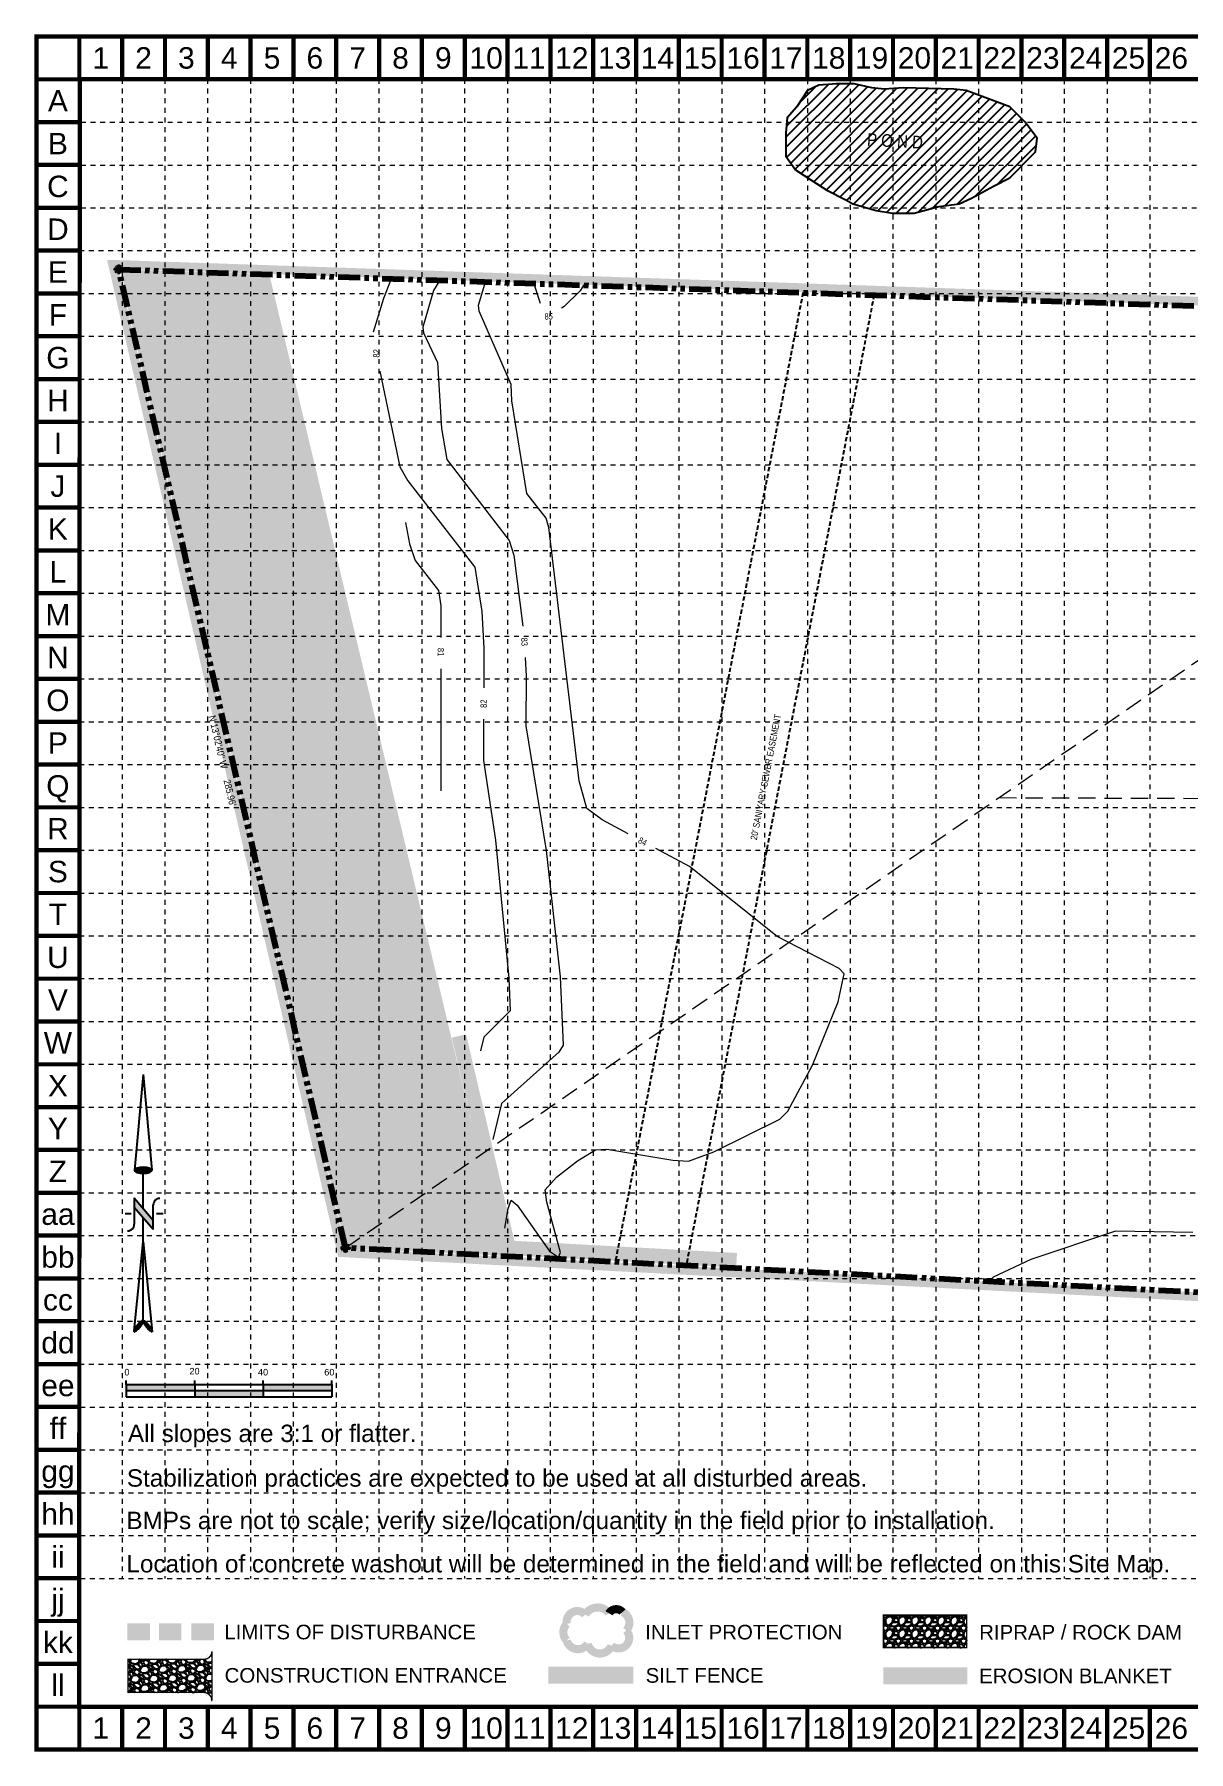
# Model space of a CAD drawing. Extents: x -66 to 9312, y 2290 to 8156.
# Drawn here: x -66 to 3878, y 2290 to 8156 of the extents above; entities that cross this region are included whole.
import ezdxf
from ezdxf.enums import TextEntityAlignment as Align

# ---------------------------------------------------------------- set-up
doc = ezdxf.new("R2010")
doc.units = 0
doc.header["$LTSCALE"] = 120
doc.header["$MEASUREMENT"] = 0
for name, pattern in [('ACAD_ISO02W100', [15, 12, -3]), ('DASHED', [0.75, 0.5, -0.25]), ('HIDDEN', [0.375, 0.125, -0.125, 0.125]), ('HIDDEN2', [0.1875, 0.125, -0.0625]), ('PHANTOM2', [1.25, 0.625, -0.125, 0.125, -0.125, 0.125, -0.125])]:
    doc.linetypes.add(name, pattern=pattern)
doc.layers.get('0').update_dxf_attribs({"linetype": 'CONTINUOUS'})
for name, color, linetype, lineweight in [('A-Anno-Note', 211, 'CONTINUOUS', 30), ('A-PROP', 60, 'PHANTOM2', 80), ('A-PROP-Esmt', 10, 'HIDDEN2', 25), ('CTEXT', 4, 'CONTINUOUS', 25), ('CTR', 4, 'CONTINUOUS', 9), ('TREE', 2, 'CONTINUOUS', 20)]:
    doc.layers.add(name, color=color, linetype=linetype, lineweight=lineweight)
for name, color, linetype in [('ARROWS', 252, 'CONTINUOUS'), ('BASE', 7, 'CONTINUOUS'), ('EROSION BLANKET', 84, 'CONTINUOUS'), ('GRID', 254, 'HIDDEN'), ('LEGEND', 7, 'CONTINUOUS'), ('LIMITS OF DISTURBANCE', 1, 'HIDDEN'), ('NARROW', 7, 'CONTINUOUS'), ('SILT FENCE', 200, 'CONTINUOUS')]:
    doc.layers.add(name, color=color, linetype=linetype)
doc.styles.add("L200'", font='ARIAL.TTF', dxfattribs={"height": 0.001969})
doc.styles.get("Standard").update_dxf_attribs({"font": 'ARIAL.TTF', "width": 0.85})

# ---------------------------------------------------------------- blocks, each defined once
blk = doc.blocks.new('marker')
at = {"color": 7}
blk.add_circle((0, 0), 7.5, dxfattribs=at)
blk = doc.blocks.new('North Arrow')
at = {"layer": 'NARROW'}
for p, q in [((32.43, 3.06), (32.43, 4.63)), ((0, 0), (22.36, 2)), ((0, 0), (22.33, -2.02)), ((28.77, -2.09), (34.02, 2.32)), ((36.18, 2.33), (30.46, 2.33)), ((36.16, 2.32), (31.04, -2.09)), ((39.1, 0.01), (59.96, 2.11)), ((31.2, -0.05), (21.66, -0.05)), ((21.66, -0.05), (21.66, -0.05)), ((28.77, -2.09), (34.95, -2.09)), ((32.43, -4.26), (32.43, -2.8)), ((57.45, -0.05), (33.41, -0.05)), ((59.83, -2.14), (39.04, -0.01)), ((57.69, -0.03), (57.77, -0.01)), ((57.77, -0.05), (57.69, -0.03))]:
    blk.add_line(p, q, dxfattribs=at)
blk.add_lwpolyline([(22.36, -2.03), (22.59, -1.93, 0.091577), (22.87, -1.44, 0.048306), (23.03, -0.75), (23.07, -0.01), (23.01, 0.82, 0.048306), (22.87, 1.42, 0.091577), (22.59, 1.91), (22.36, 2.01), (22.14, 1.91, 0.091577), (21.86, 1.42, 0.048306), (21.72, 0.82), (21.66, -0.01), (21.72, -0.83, 0.048306), (21.86, -1.44, 0.091577), (22.14, -1.93)], format="xyb", close=True, dxfattribs=at)
for points in [[(57.46, -0.03), (57.44, 0.08, -0.066818), (57.67, 0.47, -0.03073), (58.01, 0.84), (58.52, 1.29), (59.07, 1.7, -0.03073), (59.5, 1.95, -0.066818), (59.93, 2.1), (60.04, 2.06)], [(60.04, 2.06), (60.05, 1.95, -0.066818), (59.82, 1.56, -0.03073), (59.43, 1.14), (58.97, 0.74), (58.42, 0.33, -0.03073), (57.99, 0.08, -0.036692), (57.76, -0.02)], [(57.46, -0.04), (57.44, -0.15, 0.066818), (57.67, -0.54, 0.03073), (58.01, -0.9), (58.52, -1.36), (59.07, -1.77, 0.03073), (59.5, -2.02, 0.066818), (59.93, -2.17), (60.04, -2.13)], [(60.04, -2.13), (60.05, -2.01, 0.066818), (59.82, -1.63, 0.03073), (59.43, -1.2), (58.97, -0.8), (58.42, -0.4, 0.03073), (57.99, -0.15, 0.036692), (57.76, -0.05)]]:
    blk.add_lwpolyline(points, format="xyb", dxfattribs=at)
for centre, start, end in [((30.46, 3.86), 178.8769, 270), ((34.95, -3.62), 358.8769, 90)]:
    blk.add_arc(centre, 1.53, start, end, dxfattribs=at)
for points in [[(23.03, -0.76), (21.67, -0.05), (23.07, -0.05), (21.72, 0.82)], [(23.07, -0.05), (21.72, 0.82), (23.02, 0.75), (21.85, 1.42)], [(23.02, 0.75), (21.85, 1.42), (22.87, 1.44), (22.14, 1.91)], [(22.87, 1.44), (22.14, 1.91), (22.59, 1.91), (22.36, 2)], [(31.05, -2.09), (36.15, 2.36), (28.75, -2.06), (34.01, 2.36)], [(57.44, 0.08), (57.7, -0.01), (57.5, 0.21), (57.77, -0.01)], [(57.45, -0.04), (57.69, -0.02), (57.44, 0.08), (57.7, -0.01)], [(57.5, 0.21), (57.77, -0.01), (57.6, 0.39), (57.94, 0.06)], [(57.6, 0.39), (57.94, 0.06), (57.68, 0.5), (58.07, 0.13)], [(57.68, 0.5), (58.07, 0.13), (57.84, 0.66), (58.29, 0.26)], [(57.84, 0.66), (58.29, 0.26), (58.03, 0.86), (58.52, 0.41)], [(58.03, 0.86), (58.52, 0.41), (58.26, 1.07), (58.73, 0.57)], [(58.26, 1.07), (58.73, 0.57), (58.52, 1.3), (59.05, 0.81)], [(58.52, 1.3), (59.05, 0.81), (58.7, 1.42), (59.26, 0.99)], [(59.26, 1), (58.69, 1.42), (59.45, 1.15), (59, 1.65)], [(59.45, 1.15), (59, 1.65), (59.62, 1.34), (59.28, 1.82)], [(59.62, 1.34), (59.28, 1.82), (59.81, 1.55), (59.49, 1.95)], [(59.81, 1.55), (59.49, 1.95), (59.93, 1.73), (59.69, 2.04)], [(59.93, 1.73), (59.69, 2.04), (60.05, 1.94), (59.93, 2.1)], [(60.05, 1.94), (59.93, 2.1), (60.04, 2.06)], [(22.87, -1.44), (21.72, -0.87), (23.03, -0.76), (21.67, -0.05)], [(22.58, -1.93), (21.86, -1.45), (22.87, -1.44), (21.72, -0.87)], [(22.36, -2.01), (22.14, -1.93), (22.58, -1.93), (21.86, -1.45)], [(57.44, -0.14), (57.69, -0.02), (57.45, -0.04), (57.69, -0.02)], [(57.46, -0.19), (57.7, -0.03), (57.44, -0.14), (57.69, -0.02)], [(57.53, -0.33), (57.76, -0.05), (57.46, -0.19), (57.7, -0.03)], [(57.63, -0.48), (57.9, -0.1), (57.53, -0.33), (57.76, -0.05)], [(57.78, -0.66), (58.09, -0.2), (57.63, -0.48), (57.9, -0.1)], [(57.97, -0.87), (58.34, -0.35), (57.78, -0.66), (58.09, -0.2)], [(58.24, -1.11), (58.61, -0.54), (57.97, -0.87), (58.34, -0.35)], [(58.61, -1.43), (58.93, -0.77), (58.24, -1.11), (58.61, -0.54)], [(58.91, -1.64), (59.2, -1), (58.61, -1.43), (58.93, -0.77)], [(59.12, -1.79), (59.57, -1.36), (58.92, -1.65), (59.2, -1.01)], [(59.35, -1.93), (59.81, -1.62), (59.12, -1.79), (59.57, -1.36)], [(59.54, -1.32), (59.41, -1.18), (59.21, -1.01)], [(59.58, -2.05), (59.93, -1.79), (59.35, -1.93), (59.81, -1.62)], [(59.78, -2.13), (60.05, -2.01), (59.58, -2.05), (59.93, -1.79)], [(59.92, -2.17), (60.04, -2.13), (59.78, -2.13), (60.05, -2.01)]]:
    blk.add_solid(points, dxfattribs=at)

msp = doc.modelspace()

# ---------------------------------------------------------------- hatches: boundary and pattern name
h = msp.add_hatch(color=7)
h.paths.add_polyline_path([(482.2, 3522.9), (482.2, 3544), (248.1, 3544), (248.1, 3522.9)])
h.paths.add_polyline_path([(482.2, 3522.9), (482.2, 3501.8), (716.3, 3501.8), (716.3, 3522.9)])
h.paths.add_polyline_path([(716.3, 3544), (716.3, 3522.9), (950.4, 3522.9), (950.4, 3544)])
at = {"layer": 'ARROWS'}
h = msp.add_hatch(dxfattribs=at)
h.set_pattern_fill('ANSI31', color=5, scale=200, style=0)
h.paths.add_polyline_path([(2575, 7965.1), (2539.2, 7908.5), (2506.5, 7871.2), (2501.9, 7819.9), (2501.9, 7768.6), (2501.9, 7740.7), (2534.5, 7694.1), (2590.5, 7656.8), (2641.7, 7624.2), (2707, 7591.6), (2730.3, 7577.6), (2809.6, 7554.3), (2865.5, 7545), (2940.1, 7545), (3024, 7568.3), (3093.9, 7577.6), (3135.9, 7596.2), (3210.5, 7638.2), (3266.4, 7666.1), (3355, 7754.7), (3359.7, 7801.3), (3317.7, 7857.2), (3266.4, 7908.5), (3117.2, 7964.4), (3075.3, 7969), (2902.8, 7973.7), (2837.5, 7969), (2795.6, 7973.7), (2735, 7987.7), (2674.4, 7987.7), (2613.8, 7983)])
at = {"layer": 'LEGEND', "linetype": 'ACAD_ISO02W100'}
h = msp.add_hatch(dxfattribs=at)
h.set_pattern_fill('GRAVEL', color=240, scale=44.58182, style=0)
h.set_pattern_definition([(228.0128, (-336.5908, 393.9526), (-356.6544774, -401.2364355), [5.99786, -593.78918]), (184.9697, (-340.6032, 389.4944), (534.9818812, 44.581432), [10.2925, -1018.95872]), (132.5104, (-350.857, 388.6028), (445.8177815, -490.4004015), [7.2574, -718.48203]), (267.2737, (-368.2439, 377.4573), (44.581642, 891.6364036), [9.3728, -927.9063]), (292.8337, (-368.6897, 368.0951), (-222.9095392, 534.9816743), [9.19077, -909.887]), (357.2737, (-365.1232, 359.6246), (-891.6364036, 44.581642), [9.3728, -927.9063]), (37.6942, (-355.761, 359.1788), (-579.5639813, -445.8177675), [12.39504, -1227.10785]), (72.2553, (-345.953, 366.7577), (312.0732165, 980.7998615), [11.7022, -1158.51747]), (121.4296, (-342.3864, 377.9031), (-356.6549233, 579.5634325), [9.40453, -931.04997]), (175.2364, (-347.2904, 385.928), (490.400057, -44.581442), [10.73673, -526.0995]), (222.3974, (-357.9901, 386.8195), (-534.982162, -490.39966177), [13.88492, -1374.60796]), (138.8141, (-324.108, 377.0115), (-312.072868, 267.4907974), [4.7391, -469.1721]), (171.4692, (-327.6744, 380.1322), (579.5635774, -89.1639917), [9.0161, -892.5954]), (225, (-336.59, 381.47), (-5e-15, -44.58183), [6.3048, -56.7434]), (203.1986, (-339.7115, 386.8195), (222.909086, 89.163698), [3.39526, -336.12976]), (291.8014, (-342.832, 385.482), (-44.581816, 133.74547), [4.8016, -235.27886]), (30.9638, (-341.049, 381.024), (133.74537, 89.16375), [7.79865, -252.1558]), (161.5651, (-334.362, 385.036), (89.16366, -44.58175), [5.6392, -135.3409]), (16.3895, (-368.6897, 385.482), (445.8182933, 133.7451336), [7.8999, -782.09195]), (70.3462, (-361.1108, 387.711), (-178.3270662, -490.40011), [6.62758, -656.12883]), (293.1986, (-334.362, 393.9526), (-89.163698, 222.909086), [6.7905, -332.73454]), (343.6105, (-331.6868, 387.7111), (-445.8182933, 133.7451336), [7.8999, -782.09195]), (339.444, (-368.6897, 357.8413), (-222.90918, 89.1634606), [7.61814, -373.2891]), (294.7751, (-361.5566, 355.1664), (-222.9087494, 490.4001673), [6.38314, -631.93138]), (66.8014, (-333.916, 349.371), (89.163698, 222.909086), [6.7905, -332.73454]), (17.354, (-331.241, 355.6122), (-579.5637438, -178.327033), [7.4733, -739.8542]), (69.444, (-355.761, 349.371), (-89.1634606, -222.90918), [3.80907, -377.09817]), (101.3099, (-336.591, 349.371), (-44.581714, 178.327312), [2.27323, -225.0503]), (165.9638, (-337.037, 351.6), (133.745483, -44.581733), [9.19077, -174.62476]), (186.009, (-345.953, 353.829), (445.8181841, 44.5817891), [8.51736, -843.2171]), (303.6901, (-341.049, 377.012), (-44.58188, 89.16362), [6.4297, -154.31234]), (353.1572, (-337.4824, 371.6617), (757.8909036, -89.1639956), [11.22543, -1111.3161]), (60.9454, (-326.337, 370.3242), (-178.3272793, -312.072754), [4.58997, -454.40795]), (90, (-324.11, 374.337), (-44.5818, 44.5818), [2.6749, -41.9069]), (120.2564, (-346.8446, 355.1664), (178.3270501, -312.0728462), [6.1935, -613.15695]), (48.0128, (-349.9653, 360.5162), (356.6544774, 401.2364355), [11.9957, -587.7913]), (0, (-341.94, 369.433), (44.5818, 44.5818), [11.59127, -32.99055]), (325.3048, (-330.3493, 369.4326), (-445.8179393, 312.0731205), [7.049, -697.85144]), (254.0546, (-324.554, 365.42), (-44.581815, -178.327284), [6.4912, -318.06935]), (207.646, (-326.337, 359.1788), (-847.054384, -445.8185391), [10.5688, -1046.31185]), (175.4261, (-335.6992, 354.2748), (-579.5636787, 44.58158775), [11.18108, -1106.9253])])
h.paths.add_polyline_path([(2835.6, 2645.4), (3119.3, 2644.9), (3119.3, 2756.4), (2835.6, 2756)])
at = {"layer": 'LEGEND'}
h = msp.add_hatch(dxfattribs=at)
h.set_pattern_fill('GRAVEL', color=4, scale=45.069873, angle=-43.93426, style=0)
h.set_pattern_definition([(184.078545, (-62742.6125, -24771.2728), (-541.09012542, -41.94067252), [6.06352, -600.289606]), (141.0354448, (-62748.6606, -24771.704), (420.74819097, -342.79516914), [10.405191, -1030.11364]), (88.576145, (-62756.751, -24765.1608), (-19.41636945, -669.73044625), [7.336835, -726.347518]), (223.339445, (-62777.2268, -24761.0793), (657.875189295, 617.858334945), [9.4754, -938.064418]), (248.899445, (-62784.1182, -24767.5824), (212.968591725, 545.8323924), [9.29138, -919.847852]), (313.339445, (-62787.4632, -24776.2508), (-617.858334945, 657.875189295), [9.4754, -938.064418]), (353.7599448, (-62780.96, -24783.1423), (-734.64330769, 81.95822329), [12.530732, -1240.541452]), (28.3210448, (-62768.5036, -24784.5043), (915.156169037, 495.14500066), [11.8303, -1171.20019]), (77.495345, (-62758.0893, -24778.8919), (146.87017405, 672.101580494), [9.50749, -941.24252]), (131.302145, (-62756.0308, -24769.61), (325.75038179, -376.43658063), [10.854268, -531.85889]), (178.4631448, (-62763.1949, -24761.4557), (-733.457845738, 18.230769257), [14.036922, -1389.6563]), (94.879845, (-62745.4076, -24792.362), (-39.56972422, 413.63534624), [4.790973, -474.308314]), (127.534945, (-62745.8152, -24787.5885), (359.391755004, -471.43537134), [9.114796, -902.36696]), (181.065745, (-62751.368, -24780.36), (-31.270952, -32.456467), [6.373827, -57.364574]), (159.264345, (-62749.888, -24774.277), (224.8242038, -91.44174726), [3.43243, -339.809491]), (247.867145, (-62753.098, -24773.0616), (61.3563821, 128.6403202), [4.85416, -237.854543]), (347.029545, (-62754.927, -24777.558), (159.9112702, -28.899771), [7.884028, -254.91624]), (117.630845, (-62747.244, -24779.328), (33.6420358, -94.9983042), [5.700933, -136.822535]), (332.455245, (-62771.9226, -24754.9244), (418.37724293, -215.34035992), [7.986382, -790.653798]), (26.411945, (-62764.8414, -24758.6176), (-473.8061099, -231.9374764), [6.700132, -663.31171]), (249.264345, (-62740.9896, -24772.8363), (91.44174726, 224.8242038), [6.864818, -336.377105]), (299.676245, (-62743.4202, -24779.2565), (-230.75204323, 410.07862972), [7.986382, -790.653798]), (295.509745, (-62791.3106, -24775.0474), (-99.7405857, 221.26755512), [7.70154, -377.375636]), (250.840845, (-62787.9938, -24781.998), (181.69844333, 513.37560875), [6.453014, -638.849362]), (22.867145, (-62771.936, -24805.6055), (221.26766197, 99.74035046), [6.864818, -336.377105]), (333.419745, (-62765.6107, -24802.9378), (-547.01760728, 276.69666678), [7.555108, -747.953654]), (25.509745, (-62787.8397, -24790.2827), (-221.26755512, -99.7405857), [3.85077, -381.226406]), (57.375645, (-62773.883, -24803.729), (92.6274136, 161.0967217), [2.298113, -227.514027]), (122.029545, (-62772.644, -24801.794), (66.0985074, -126.269239), [9.29138, -176.53644]), (142.074745, (-62777.5722, -24793.9167), (355.835484904, -280.252983265), [8.6106, -852.44811]), (259.755845, (-62757.741, -24780.479), (30.085371, 96.1838843), [6.500067, -156.00166]), (309.2229448, (-62758.897, -24786.8756), (489.21761602, -596.519178414), [11.348324, -1123.482102]), (17.011145, (-62751.721, -24795.667), (-348.72243985, -102.1114414), [4.640214, -459.382524]), (46.065745, (-62747.284, -24794.31), (-1.185515, 63.7274), [2.704192, -42.36568]), (76.322145, (-62777.283, -24792.3176), (-89.07101232, -352.27889045), [6.261287, -619.869401]), (4.078545, (-62775.8026, -24786.2338), (541.09012542, 41.94067252), [12.12704, -594.226086]), (316.065745, (-62763.706, -24785.37), (63.7274, 1.185515), [11.718167, -33.351706]), (281.370545, (-62755.2676, -24793.5017), (-105.66751791, 539.90472619), [7.126178, -705.491073]), (210.120345, (-62753.8626, -24800.488), (-157.54022797, -98.55489365), [6.562264, -321.55137]), (163.7117448, (-62759.5388, -24803.7811), (-929.382217465, 269.58295636), [10.68449, -1057.766216]), (131.4918448, (-62769.7945, -24800.7844), (-390.66318133, 438.97855979), [11.30348, -1119.043215])])
edge = h.paths.add_edge_path()
edge.add_line((540.7, 2463.8), (540.7, 2632.8))
edge.add_arc((512.6, 2632.8), 28.2, -89.96094, 0, ccw=False)
edge.add_line((512.6, 2604.6), (254.4, 2604.6))
edge.add_line((254.4, 2604.6), (254.4, 2491.8))
edge.add_line((254.4, 2491.8), (512.6, 2491.9))
edge.add_arc((512.6, 2463.8), 28.2, 0, 90.03906, ccw=False)

# ---------------------------------------------------------------- linework, layer by layer
at = {"color": 7}
for p, q in [((248.1, 3544), (248.1, 3558.1)), ((248.1, 3544), (482.2, 3544)), ((248.1, 3544), (248.1, 3501.8)), ((248.1, 3522.9), (950.4, 3522.9)), ((482.2, 3544), (482.2, 3558.1)), ((482.2, 3544), (950.4, 3544)), ((482.2, 3544), (482.2, 3501.8)), ((716.3, 3544), (716.3, 3558.1)), ((716.3, 3544), (716.3, 3501.8)), ((950.4, 3544), (950.4, 3558.1)), ((950.4, 3544), (950.4, 3501.8)), ((248.1, 3501.8), (482.2, 3501.8)), ((482.2, 3501.8), (950.4, 3501.8))]:
    msp.add_line(p, q, dxfattribs=at)
at = {"layer": 'A-PROP', "color": 7}
for p, q in [((222.8, 7353.5), (8658.8, 7066.3)), ((997.3, 4010.6), (222.8, 7353.5)), ((8493.1, 3619.1), (997.3, 4010.6))]:
    msp.add_line(p, q, dxfattribs=at)
at = {"layer": 'A-PROP-Esmt', "color": 252}
for p, q in [((2559.9, 7274), (1918.8, 3962.4)), ((2802.8, 7265.7), (2160.9, 3949.8))]:
    msp.add_line(p, q, dxfattribs=at)
at = {"layer": 'ARROWS', "color": 5}
msp.add_lwpolyline([(2575, 7965.1), (2539.2, 7908.5), (2506.5, 7871.2), (2501.9, 7819.9), (2501.9, 7768.6), (2501.9, 7740.7), (2534.5, 7694.1), (2590.5, 7656.8), (2641.7, 7624.2), (2707, 7591.6), (2730.3, 7577.6), (2809.6, 7554.3), (2865.5, 7545), (2940.1, 7545), (3024, 7568.3), (3093.9, 7577.6), (3135.9, 7596.2), (3210.5, 7638.2), (3266.4, 7666.1), (3355, 7754.7), (3359.7, 7801.3), (3317.7, 7857.2), (3266.4, 7908.5), (3117.2, 7964.4), (3075.3, 7969), (2902.8, 7973.7), (2837.5, 7969), (2795.6, 7973.7), (2735, 7987.7), (2674.4, 7987.7), (2613.8, 7983)], close=True, dxfattribs=at)
at = {"layer": 'BASE', "const_width": 14.6}
for points in [[(-58.5, 2297), (9305, 2297), (9305, 8149.1), (-58.5, 8149.1)], [(87.5, 2443.2), (9159.1, 2443), (9158.9, 8002.9), (89.4, 8003)]]:
    msp.add_lwpolyline(points, close=True, dxfattribs=at)
for points in [[(87.9, 8002.8), (87.9, 8149.1)], [(234.2, 8002.8), (234.2, 8149.1)], [(380.5, 8002.8), (380.5, 8149.1)], [(526.8, 8002.8), (526.8, 8149.1)], [(673.1, 8002.8), (673.1, 8149.1)], [(819.4, 8002.8), (819.4, 8149.1)], [(965.7, 8002.8), (965.7, 8149.1)], [(1112, 8002.8), (1112, 8149.1)], [(1258.3, 8002.8), (1258.3, 8149.1)], [(1404.6, 8002.8), (1404.6, 8149.1)], [(1550.9, 8002.8), (1550.9, 8149.1)], [(1697.2, 8002.8), (1697.2, 8149.1)], [(1843.5, 8002.8), (1843.5, 8149.1)], [(1989.8, 8002.8), (1989.8, 8149.1)], [(2136.1, 8002.8), (2136.1, 8149.1)], [(2282.4, 8002.8), (2282.4, 8149.1)], [(2428.7, 8002.8), (2428.7, 8149.1)], [(2575, 8002.8), (2575, 8149.1)], [(2721.3, 8002.8), (2721.3, 8149.1)], [(2867.6, 8002.8), (2867.6, 8149.1)], [(3013.9, 8002.8), (3013.9, 8149.1)], [(3160.2, 8002.8), (3160.2, 8149.1)], [(3306.5, 8002.8), (3306.5, 8149.1)], [(3452.8, 8002.8), (3452.8, 8149.1)], [(3599.1, 8002.8), (3599.1, 8149.1)], [(3745.4, 8002.8), (3745.4, 8149.1)], [(87.9, 8002.8), (-58.5, 8002.8)], [(87.9, 7856.5), (-58.5, 7856.5)], [(87.9, 7710.2), (-58.5, 7710.2)], [(87.9, 7563.9), (-58.5, 7563.9)], [(87.9, 7417.6), (-58.5, 7417.6)], [(87.9, 7271.3), (-58.5, 7271.3)], [(87.9, 7125), (-58.5, 7125)], [(87.9, 6978.7), (-58.5, 6978.7)], [(87.9, 6832.4), (-58.5, 6832.4)], [(87.9, 6686.1), (-58.5, 6686.1)], [(87.9, 6539.8), (87.9, 6686.1)], [(87.9, 6539.8), (-58.5, 6539.8)], [(87.9, 6393.5), (-58.5, 6393.5)], [(87.9, 6247.1), (-58.5, 6247.1)], [(87.9, 6100.8), (-58.5, 6100.8)], [(87.9, 5954.5), (-58.5, 5954.5)], [(87.9, 5808.2), (-58.5, 5808.2)], [(87.9, 5661.9), (-58.5, 5661.9)], [(87.9, 5515.6), (-58.5, 5515.6)], [(87.9, 5369.3), (-58.5, 5369.3)], [(87.9, 5223), (-58.5, 5223)], [(87.9, 5076.7), (-58.5, 5076.7)], [(87.9, 4930.4), (-58.5, 4930.4)], [(87.9, 4784.1), (-58.5, 4784.1)], [(87.9, 4637.8), (-58.5, 4637.8)], [(87.9, 4491.5), (-58.5, 4491.5)], [(87.9, 4345.2), (-58.5, 4345.2)], [(87.9, 4198.9), (-58.5, 4198.9)], [(87.9, 4052.6), (-58.5, 4052.6)], [(87.9, 3906.3), (-58.5, 3906.3)], [(87.9, 3760), (-58.5, 3760)], [(87.9, 3613.7), (-58.5, 3613.7)], [(87.9, 3467.4), (-58.5, 3467.4)], [(87.9, 3321.1), (-58.5, 3321.1)], [(87.9, 3174.8), (-58.5, 3174.8)], [(87.9, 3028.5), (-58.5, 3028.5)], [(87.9, 2882.2), (-58.5, 2882.2)], [(87.9, 2735.9), (-58.5, 2735.9)], [(87.9, 2589.6), (-58.5, 2589.6)], [(87.9, 2443.3), (-58.5, 2443.3)], [(87.9, 2297), (87.9, 2443.3)], [(234.2, 2297), (234.2, 2443.3)], [(380.5, 2297), (380.5, 2443.3)], [(526.8, 2297), (526.8, 2443.3)], [(673.1, 2297), (673.1, 2443.3)], [(819.4, 2297), (819.4, 2443.3)], [(965.7, 2297), (965.7, 2443.3)], [(1112, 2297), (1112, 2443.3)], [(1258.3, 2297), (1258.3, 2443.3)], [(1404.6, 2297), (1404.6, 2443.3)], [(1550.9, 2297), (1550.9, 2443.3)], [(1697.2, 2297), (1697.2, 2443.3)], [(1843.5, 2297), (1843.5, 2443.3)], [(1989.8, 2297), (1989.8, 2443.3)], [(2136.1, 2297), (2136.1, 2443.3)], [(2282.4, 2297), (2282.4, 2443.3)], [(2428.7, 2297), (2428.7, 2443.3)], [(2575, 2297), (2575, 2443.3)], [(2721.3, 2297), (2721.3, 2443.3)], [(2867.6, 2297), (2867.6, 2443.3)], [(3013.9, 2297), (3013.9, 2443.3)], [(3160.2, 2297), (3160.2, 2443.3)], [(3306.5, 2297), (3306.5, 2443.3)], [(3452.8, 2297), (3452.8, 2443.3)], [(3599.1, 2297), (3599.1, 2443.3)], [(3745.4, 2297), (3745.4, 2443.3)]]:
    msp.add_lwpolyline(points, dxfattribs=at)
at = {"layer": 'CTR', "color": 35}
for p, q in [((3628.3, 4067.3, 1020), (3339, 3971.3, 1020)), ((3891.5, 4063.6, 1020), (3628.3, 4067.3, 1020)), ((3339, 3971.3, 1020), (3210, 3910.4, 1020)), ((3210, 3910.4, 1020), (3196.3, 3898.3, 1020)), ((3196.3, 3898.3, 1020), (3197.7, 3895.6, 1020))]:
    msp.add_line(p, q, dxfattribs=at)
for points, elevation in [([(1093.3, 7139.8), (1127.7, 7255), (1154.9, 7321.8)], 984), ([(1319.1, 7316.2), (1297.3, 7281.3), (1261.6, 7156.1), (1263.6, 7137), (1311.3, 7035.3), (1325.4, 6810.2), (1343.4, 6703.5), (1556.7, 6427.7), (1572.8, 6377.3), (1602.8, 6134.8)], 996), ([(1963.1, 5425.2), (1874.1, 5472.8), (1821.7, 5512), (1795.9, 5606.7), (1692.2, 6472), (1682.7, 6503.9), (1616.3, 6587.9), (1565.5, 6904.4), (1563.3, 6960.4), (1454, 7211.2), (1451.2, 7231.6), (1473.5, 7302.8), (1480.2, 7310.7)], 1008), ([(1663, 7236.5), (1642.3, 7302.5), (1643.7, 7305.2)], 1020), ([(1810.7, 7299.5), (1799.1, 7279.9), (1744.5, 7227), (1735.7, 7221.1)], 1020), ([(1114.7, 7005.4), (1183, 6678.7), (1210.5, 6630.6), (1439, 6335.8), (1462.6, 6184.4), (1470.1, 6058.6), (1469.5, 5924.2)], 984), ([(1202.2, 6488.6), (1216.2, 6415.8), (1235.4, 6358.9), (1314.4, 6256.9), (1322.8, 6204.5), (1322.8, 6095.8)], 972), ([(1322.9, 5988.6), (1323.3, 5571.8)], 972), ([(1611.2, 6027.6), (1614.4, 5963.7), (1612.8, 5794.2), (1682.3, 5368.6), (1730.6, 4936.6), (1740.3, 4703), (1726.1, 4679.8), (1530.5, 4504.2), (1500.5, 4380.8)], 996), ([(1469, 5817), (1468.3, 5675.2), (1509.6, 5403.5), (1554.9, 4932.1), (1560.1, 4820), (1469.3, 4730.9), (1458.9, 4684.1)], 984), ([(1542.1, 4077.6), (1552.8, 4145.3), (1563, 4174.1), (1583.6, 4156.2), (1694.1, 3999.1), (1725.1, 3978.5), (1731.3, 3994.4), (1684.7, 4167.2), (1679.1, 4209.2), (1718.6, 4251.9), (1789.9, 4307.5), (1850.8, 4345.2), (1890.1, 4347.8), (2116, 4310.6), (2169.5, 4306.9), (2255.9, 4338.9), (2481.2, 4450.4), (2508, 4477.5), (2593, 4634.8), (2680.5, 4850.8), (2700.6, 4947.3), (2684, 4965), (2471.8, 5074.9), (2172.1, 5313.3), (2057.5, 5374.6)], 1008)]:
    msp.add_lwpolyline(points, dxfattribs=dict(at, elevation=elevation))
at = {"layer": 'EROSION BLANKET', "const_width": 200}
for points in [[(332.5, 7324.5), (1095.3, 4034.8)], [(466.2, 7319), (1251.9, 4024.1)], [(639.9, 7312.7), (1426.2, 4015.2)], [(731.8, 7236.6), (356.8, 7249.3), (373.7, 7181.7)], [(1007.2, 4108.6), (1405.8, 4089.9), (1388.9, 4157.5)]]:
    msp.add_lwpolyline(points, dxfattribs=at)
at = {"layer": 'GRID', "color": 252, "linetype": 'HIDDEN', "lineweight": 0, "ltscale": 1.1}
for p, q in [((233.7, 8004.2), (233.7, 2881.5)), ((380, 8004.2), (380, 2881.5)), ((526.3, 8004.2), (526.3, 2881.5)), ((672.6, 8004.2), (672.6, 2881.5)), ((818.9, 8004.2), (818.9, 2881.5)), ((965.2, 8004.2), (965.2, 2881.5)), ((1111.5, 8004.2), (1111.5, 2881.5)), ((1257.8, 8004.2), (1257.8, 2881.5)), ((1404.1, 8004.2), (1404.1, 2881.5)), ((1550.4, 8004.2), (1550.4, 2881.5)), ((1696.7, 8004.2), (1696.7, 2881.5)), ((1843, 8004.2), (1843, 2881.5)), ((1989.8, 8002.8), (1989.8, 2881.5)), ((2136.1, 8002.8), (2136.1, 2881.5)), ((2282.4, 8002.8), (2282.4, 2881.5)), ((2428.7, 8002.8), (2428.7, 2881.5)), ((2575, 8002.8), (2575, 2881.5)), ((2721.3, 8002.8), (2721.3, 2881.5)), ((2867.6, 8002.8), (2867.6, 2881.5)), ((3013.9, 8002.8), (3013.9, 2881.5)), ((3160.2, 8002.8), (3160.2, 2881.5)), ((3306.5, 8002.8), (3306.5, 2881.5)), ((3452.8, 8002.8), (3452.8, 2881.5)), ((3599.1, 8002.8), (3599.1, 2881.5)), ((3745.4, 8002.8), (3745.4, 2881.5)), ((93.2, 7856), (9164, 7856)), ((93.2, 7709.7), (9164, 7709.7)), ((93.2, 7563.4), (9164, 7563.4)), ((87.9, 7417.6), (9158.7, 7417.6)), ((87.9, 7271.3), (9158.7, 7271.3)), ((87.9, 7125), (9158.7, 7125)), ((87.9, 6978.7), (9158.7, 6978.7)), ((87.9, 6832.4), (9158.7, 6832.4)), ((87.9, 6686.1), (9158.7, 6686.1)), ((87.9, 6539.8), (9158.7, 6539.8)), ((87.9, 6393.5), (9158.7, 6393.5)), ((87.9, 6247.1), (9158.7, 6247.1)), ((87.9, 6100.8), (9158.7, 6100.8)), ((87.9, 5954.5), (9158.7, 5954.5)), ((87.9, 5808.2), (9158.7, 5808.2)), ((87.9, 5661.9), (9158.7, 5661.9)), ((87.9, 5515.6), (9158.7, 5515.6)), ((87.9, 5369.3), (9158.7, 5369.3)), ((87.9, 5223), (9158.7, 5223)), ((87.9, 5076.7), (9158.7, 5076.7)), ((87.9, 4930.4), (9158.7, 4930.4)), ((87.9, 4784.1), (9158.7, 4784.1)), ((87.9, 4637.8), (9158.7, 4637.8)), ((87.9, 4491.5), (9158.7, 4491.5)), ((87.9, 4345.2), (9158.7, 4345.2)), ((87.9, 4198.9), (9158.7, 4198.9)), ((87.9, 4052.6), (9158.7, 4052.6)), ((87.9, 3906.3), (9158.7, 3906.3)), ((87.9, 3760), (9158.7, 3760)), ((87.9, 3613.7), (9158.7, 3613.7)), ((91.1, 3466.7), (9161.9, 3466.7)), ((91.1, 3320.4), (9161.9, 3320.4)), ((91.1, 3174.1), (9161.9, 3174.1)), ((91.1, 3027.8), (9161.9, 3027.8)), ((91.1, 2881.5), (9161.9, 2881.5))]:
    msp.add_line(p, q, dxfattribs=at)
at = {"layer": 'LEGEND', "color": 170, "ltscale": 100, "const_width": 27.7}
msp.add_lwpolyline([(1816.3, 2757.9, 0.520567), (1816.3, 2757.9, 0.765195), (1753.5, 2726.3, 0.417879), (1753.1, 2669.5, 0.6649), (1824.8, 2658.6, 0.744833), (1905.7, 2651.8, 0.975642), (1956.1, 2703.8, 0.520567), (1943.5, 2766.5, 0.520567), (1897.5, 2762.3, 0.540264), (1816.3, 2757.9)], format="xyb", close=True, dxfattribs=at)
at = {"layer": 'LEGEND', "color": 240, "const_width": 5.57}
msp.add_lwpolyline([(2835.6, 2645.4), (3119.3, 2644.9), (3119.3, 2756.4), (2835.6, 2756)], close=True, dxfattribs=at)
at = {"layer": 'LEGEND', "color": 1, "linetype": 'HIDDEN', "ltscale": 100, "const_width": 57.9}
for points in [[(252.3, 2699.4), (329, 2699.4)], [(359.8, 2699.4), (436.6, 2699.4)], [(470.7, 2699.4), (547.5, 2699.4)]]:
    msp.add_lwpolyline(points, dxfattribs=at)
at = {"layer": 'LEGEND', "color": 4, "const_width": 4.51}
msp.add_lwpolyline([(540.7, 2463.8), (540.7, 2632.8, -0.414014), (512.6, 2604.6), (254.4, 2604.6), (254.4, 2491.8), (512.6, 2491.9, -0.414413)], format="xyb", close=True, dxfattribs=at)
at = {"layer": 'LEGEND', "color": 200, "const_width": 57.9}
msp.add_lwpolyline([(1689.9, 2551.4), (1980.6, 2551.4)], dxfattribs=at)
at = {"layer": 'LEGEND', "color": 84, "const_width": 57.9}
msp.add_lwpolyline([(2834.1, 2548.7), (3122.1, 2548.7)], dxfattribs=at)
at = {"layer": 'LIMITS OF DISTURBANCE', "ltscale": 5, "const_width": 30}
msp.add_lwpolyline([(201.6, 7370.2), (984.4, 3994.2), (8743, 3594.8), (8703.6, 3718.1, -0.157615), (8631.6, 4674.8), (8785.3, 5673.5), (8848.1, 6216.7), (8891.5, 7081.4), (8643.4, 7084.2), (229.2, 7369.9)], format="xyb", close=True, dxfattribs=at)
at = {"layer": 'SILT FENCE', "const_width": 50}
msp.add_lwpolyline([(1384.8, 4734.6), (1554.1, 4010.9), (2333.4, 3968.3)], dxfattribs=at)
at = {"layer": 'TREE', "color": 7, "linetype": 'DASHED'}
for p, q in [((997.3, 4010.6), (5284, 6964.2)), ((3229.8, 5548.8), (4395.3, 5544.5))]:
    msp.add_line(p, q, dxfattribs=at)

# ---------------------------------------------------------------- block references
at = {"layer": 'A-PROP', "color": 7}
for p in [(222.8, 7353.5), (997.3, 4010.6)]:
    msp.add_blockref('marker', p, dxfattribs=at)
at = {"layer": 'BASE', "xscale": 14.63032518966884, "yscale": 14.63032518966884, "zscale": 14.63032518966877, "rotation": 270}
msp.add_blockref('North Arrow', (306.3, 4602.8), dxfattribs=at)

# ---------------------------------------------------------------- texts
at = {"color": 7}
for s, height, p in [('0', 22.5, (241.9, 3574.8)), ('20', 22.47, (463.8, 3578.2)), ('40', 22.47, (698.1, 3574.8)), ('60', 22.47, (924.6, 3574.8))]:
    msp.add_text(s, height=height, dxfattribs=at).set_placement(p)
at = {"layer": 'A-Anno-Note', "color": 7, "width": 0.85}
msp.add_text('N 13%%d02\'40" W     285.96\'', height=24, rotation=283.04444, dxfattribs=at).set_placement((577.1, 5674.7), align=Align.MIDDLE)
msp.add_text("20' SANIYARY SEWER EASEMENT", height=22.5, rotation=79.044, dxfattribs=at).set_placement((2443.8, 5617), align=Align.CENTER)
at = {"layer": 'BASE'}
for s, height, p in [('1', 73.2, (161, 8075.9)), ('2', 73.2, (307.3, 8075.9)), ('3', 73.2, (453.6, 8075.9)), ('4', 73.2, (599.9, 8075.9)), ('5', 73.2, (746.2, 8075.9)), ('6', 73.2, (892.5, 8075.9)), ('7', 73.2, (1038.8, 8075.9)), ('8', 73.2, (1185.1, 8075.9)), ('9', 73.2, (1331.4, 8075.9)), ('10', 73.15, (1477.7, 8075.9)), ('11', 73.15, (1624, 8075.9)), ('12', 73.15, (1770.3, 8075.9)), ('13', 73.15, (1916.6, 8075.9)), ('14', 73.15, (2062.9, 8075.9)), ('15', 73.15, (2209.2, 8075.9)), ('16', 73.15, (2355.6, 8075.9)), ('17', 73.15, (2501.9, 8075.9)), ('18', 73.15, (2648.2, 8075.9)), ('19', 73.15, (2794.5, 8075.9)), ('20', 73.15, (2940.8, 8075.9)), ('21', 73.15, (3087.1, 8075.9)), ('22', 73.15, (3233.4, 8075.9)), ('23', 73.15, (3379.7, 8075.9)), ('24', 73.15, (3526, 8075.9)), ('25', 73.15, (3672.3, 8075.9)), ('26', 73.15, (3818.6, 8075.9)), ('A', 73.2, (14.7, 7929.6)), ('B', 73.2, (14.7, 7783.3)), ('C', 73.2, (14.7, 7637)), ('D', 73.2, (14.7, 7490.7)), ('E', 73.2, (14.7, 7344.4)), ('F', 73.2, (14.7, 7198.1)), ('G', 73.2, (14.7, 7051.8)), ('H', 73.2, (14.7, 6905.5)), ('I', 73.2, (14.7, 6759.2)), ('J', 73.2, (14.7, 6612.9)), ('K', 73.2, (14.7, 6466.6)), ('L', 73.2, (14.7, 6320.3)), ('M', 73.2, (14.7, 6174)), ('N', 73.2, (14.7, 6027.7)), ('O', 73.2, (14.7, 5881.4)), ('P', 73.2, (14.7, 5735.1)), ('Q', 73.2, (14.7, 5588.8)), ('R', 73.2, (14.7, 5442.5)), ('S', 73.2, (14.7, 5296.2)), ('T', 73.2, (14.7, 5149.9)), ('U', 73.2, (14.7, 5003.6)), ('V', 73.2, (14.7, 4857.3)), ('W', 73.2, (14.7, 4711)), ('X', 73.2, (14.7, 4564.7)), ('Y', 73.2, (14.7, 4418.4)), ('Z', 73.2, (14.7, 4272.1)), ('aa', 73.15, (14.7, 4125.8)), ('bb', 73.15, (14.7, 3979.4)), ('cc', 73.15, (14.7, 3833.1)), ('dd', 73.15, (14.7, 3686.8)), ('ee', 73.15, (14.7, 3540.5)), ('ff', 73.15, (14.7, 3394.2)), ('gg', 73.15, (14.7, 3247.9)), ('hh', 73.15, (14.7, 3101.6)), ('ii', 73.15, (14.7, 2955.3)), ('jj', 73.15, (14.7, 2809)), ('kk', 73.15, (14.7, 2662.7)), ('ll', 73.15, (14.7, 2516.4)), ('1', 73.2, (161, 2370.1)), ('2', 73.2, (307.3, 2370.1)), ('3', 73.2, (453.6, 2370.1)), ('4', 73.2, (599.9, 2370.1)), ('5', 73.2, (746.2, 2370.1)), ('6', 73.2, (892.5, 2370.1)), ('7', 73.2, (1038.8, 2370.1)), ('8', 73.2, (1185.1, 2370.1)), ('9', 73.2, (1331.4, 2370.1)), ('10', 73.15, (1477.7, 2370.1)), ('11', 73.15, (1624, 2370.1)), ('12', 73.15, (1770.3, 2370.1)), ('13', 73.15, (1916.6, 2370.1)), ('14', 73.15, (2062.9, 2370.1)), ('15', 73.15, (2209.2, 2370.1)), ('16', 73.15, (2355.6, 2370.1)), ('17', 73.15, (2501.9, 2370.1)), ('18', 73.15, (2648.2, 2370.1)), ('19', 73.15, (2794.5, 2370.1)), ('20', 73.15, (2940.8, 2370.1)), ('21', 73.15, (3087.1, 2370.1)), ('22', 73.15, (3233.4, 2370.1)), ('23', 73.15, (3379.7, 2370.1)), ('24', 73.15, (3526, 2370.1)), ('25', 73.15, (3672.3, 2370.1)), ('26', 73.15, (3818.6, 2370.1))]:
    msp.add_text(s, height=height, dxfattribs=at).set_placement(p, align=Align.MIDDLE_CENTER)
at = {"layer": 'BASE', "color": 7, "style": "L200'"}
for s, p in [('All slopes are 3:1 or flatter.', (253.9, 3347.4)), ('Stabilization practices are expected to be used at all disturbed areas.', (250.3, 3194.9)), ('BMPs are not to scale; verify size/location/quantity in the field prior to installation.', (248.8, 3050)), ('Location of concrete washout will be determined in the field and will be reflected on this Site Map.', (248.9, 2902))]:
    msp.add_text(s, height=59.332, dxfattribs=at).set_placement(p)
at = {"layer": 'CTEXT', "color": 35, "width": 0.85}
for s, rotation, p in [('85', 0.61623, (1691.3, 7193, 1020)), ('82', 89.73454, (1102.7, 7066.4, 984)), ('81', 270.04711, (1322.9, 6046.2, 972)), ('83', 274.25513, (1608.5, 6081.2, 996)), ('82', 89.73473, (1469.2, 5869.7, 984)), ('84', 331.83462, (2012.2, 5398.9, 1008))]:
    msp.add_text(s, height=21.6, rotation=rotation, dxfattribs=at).set_placement(p, align=Align.MIDDLE_CENTER)
at = {"layer": 'LEGEND', "style": "L200'"}
for s, height, p in [('LIMITS OF DISTURBANCE', 49.888, (583.2, 2673.4)), ('INLET PROTECTION', 49.888, (2021, 2673)), ('RIPRAP / ROCK DAM', 49.888, (3162.1, 2672.7)), ('CONSTRUCTION ENTRANCE', 49.888, (584.3, 2525.4)), ('SILT FENCE', 49.89, (2022.6, 2525.1)), ('EROSION BLANKET', 49.888, (3161.9, 2523.6))]:
    msp.add_text(s, height=height, dxfattribs=at).set_placement(p)
at = {"layer": 'TREE', "color": 5, "width": 0.85}
msp.add_text('P O N D', height=43.2, rotation=357.01056, dxfattribs=at).set_placement((2873.4, 7770.7), align=Align.CENTER)

doc.saveas('drawing.dxf')
